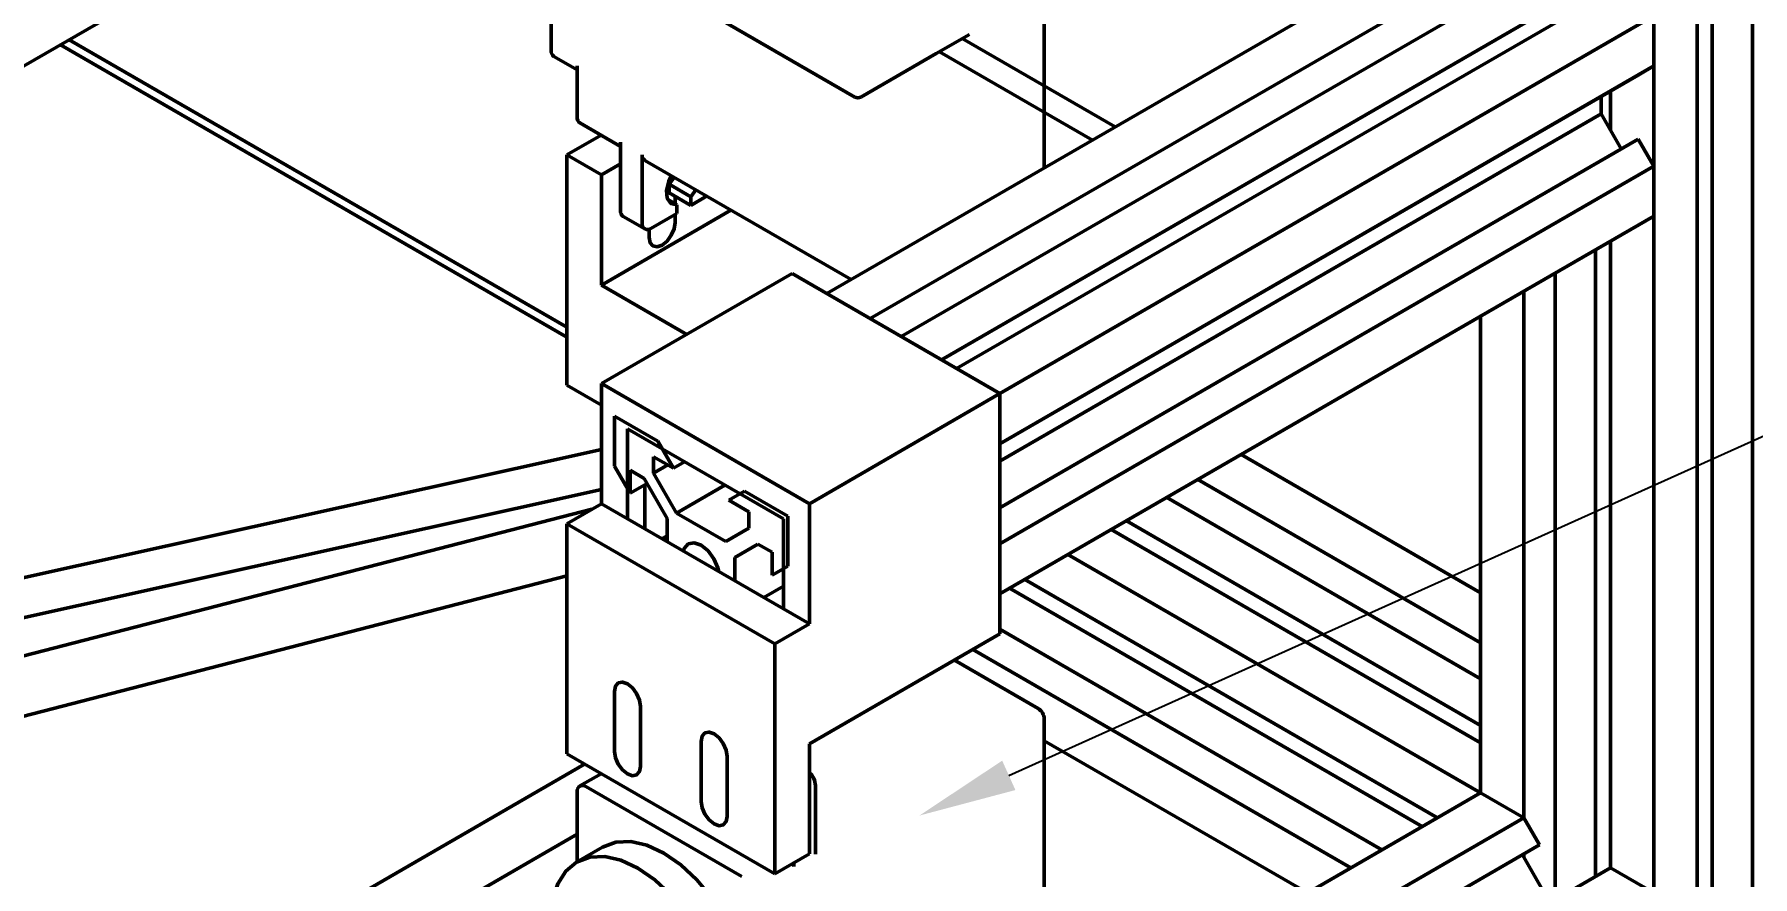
# Model space of a CAD drawing. Header units: millimetres. Extents: x 0 to 2215, y 0 to 863.
# Drawn here: x 1386 to 1456.1, y 499.2 to 533.6 of the extents above; entities that cross this region are included whole.
import ezdxf
from ezdxf import colors
from ezdxf.entities.mleader import LeaderData, LeaderLine
from ezdxf.math import Vec2, Vec3

# ---------------------------------------------------------------- set-up
doc = ezdxf.new("R2010")
doc.units = ezdxf.units.MM
doc.layers.add('粗实线层', color=7, linetype='Continuous', lineweight=50)
doc.styles.get("Standard").update_dxf_attribs({"font": ''})
doc.styles.get('Standard').set_extended_font_data('汉仪长仿宋体')

msp = doc.modelspace()

# ---------------------------------------------------------------- linework, layer by layer
at = {"layer": '粗实线层'}
for p, q in [((1454.479, 491.729), (1454.479, 618.293)), ((1456.127, 490.925), (1456.127, 617.489)), ((1453.864, 488.884), (1453.864, 615.448)), ((1452.096, 487.864), (1452.096, 614.427)), ((1407.089, 538.687), (1407.089, 532.918)), ((1407.583, 537.898), (1419.481, 531.029)), ((1446.793, 537.399), (1420.1, 521.989)), ((1393.65, 536.966), (1377.386, 527.577)), ((1377.563, 527.68), (1393.826, 537.068)), ((1447.429, 536.297), (1421.372, 521.254)), ((1427.211, 528.136), (1427.211, 536.502)), ((1450.328, 535.358), (1423.635, 519.948)), ((1447.556, 534.468), (1423.02, 520.303)), ((1452.096, 534.337), (1425.403, 518.928)), ((1452.096, 532.296), (1452.096, 534.337)), ((1387.062, 533.163), (1407.725, 521.234)), ((1387.415, 533.367), (1407.725, 521.643)), ((1422.807, 532.805), (1424.159, 533.585)), ((1430.109, 529.809), (1423.863, 533.415)), ((1407.192, 532.689), (1408.149, 532.137)), ((1419.731, 531.029), (1422.807, 532.805)), ((1429.181, 529.273), (1422.934, 532.878)), ((1408.149, 532.306), (1408.149, 530.203)), ((1452.096, 532.296), (1425.403, 516.886)), ((1451.46, 531.928), (1425.403, 516.886)), ((1451.46, 531.928), (1452.096, 532.296)), ((1449.94, 530.34), (1449.94, 531.051)), ((1450.328, 529.667), (1450.328, 531.275)), ((1449.94, 530.34), (1425.403, 516.175)), ((1450.763, 528.913), (1449.94, 530.34)), ((1408.253, 529.975), (1409.917, 529.014)), ((1407.725, 528.666), (1409.122, 529.473)), ((1409.917, 529.183), (1409.917, 526.386)), ((1451.46, 529.316), (1425.403, 514.273)), ((1452.096, 528.213), (1451.46, 529.316)), ((1407.725, 519.276), (1407.725, 528.666)), ((1407.725, 528.666), (1409.139, 527.85)), ((1409.139, 527.85), (1409.917, 528.299)), ((1410.801, 525.876), (1410.801, 528.673)), ((1410.905, 528.444), (1419.325, 523.583)), ((1452.096, 528.213), (1425.403, 512.804)), ((1452.096, 526.172), (1452.096, 528.213)), ((1409.139, 523.359), (1409.139, 527.85)), ((1412.106, 527.75), (1411.897, 527.469)), ((1412.781, 526.959), (1411.897, 527.469)), ((1411.897, 527.469), (1411.897, 527.121)), ((1412.215, 526.632), (1411.85, 526.843)), ((1412.781, 526.611), (1411.897, 527.121)), ((1412.144, 526.978), (1412.144, 526.673)), ((1412.989, 527.24), (1412.781, 526.959)), ((1412.781, 526.611), (1413.43, 526.986)), ((1412.781, 526.959), (1412.781, 526.611)), ((1409.139, 523.359), (1414.426, 526.411)), ((1410.021, 526.157), (1410.905, 525.647)), ((1411.155, 525.672), (1412.215, 526.284)), ((1412.144, 526.243), (1412.144, 525.91)), ((1412.215, 526.284), (1412.215, 526.632)), ((1452.096, 526.172), (1425.403, 510.762)), ((1411.084, 525.298), (1411.084, 525.639)), ((1449.713, 499.226), (1449.713, 524.796)), ((1450.328, 499.581), (1450.328, 525.151)), ((1409.139, 519.336), (1416.917, 523.826)), ((1409.139, 523.359), (1412.624, 521.348)), ((1425.403, 518.928), (1416.917, 523.826)), ((1448.066, 498.397), (1448.066, 523.845)), ((1446.793, 501.622), (1446.793, 523.11)), ((1445.025, 502.643), (1445.025, 522.09)), ((1407.725, 519.276), (1409.139, 518.46)), ((1417.625, 514.438), (1409.139, 519.336)), ((1409.139, 519.336), (1409.139, 514.437)), ((1417.625, 514.438), (1425.403, 518.928)), ((1425.403, 509.129), (1425.403, 518.928)), ((1409.67, 515.968), (1409.67, 518.009)), ((1409.67, 518.009), (1411.437, 516.989)), ((1410.2, 517.499), (1416.564, 513.825)), ((1410.2, 513.824), (1410.2, 517.499)), ((1411.437, 516.989), (1412.074, 515.886)), ((1374.584, 508.983), (1409.139, 516.647)), ((1412.074, 515.886), (1411.261, 516.356)), ((1411.261, 516.356), (1411.261, 515.686)), ((1435.252, 516.448), (1445.025, 510.807)), ((1410.306, 514.866), (1409.67, 515.968)), ((1410.886, 515.47), (1410.306, 515.804)), ((1410.306, 515.804), (1410.306, 514.866)), ((1411.841, 516.021), (1411.261, 515.686)), ((1411.261, 515.686), (1412.201, 514.058)), ((1412.533, 516.152), (1412.074, 515.886)), ((1381.09, 508.797), (1409.139, 515.019)), ((1411.002, 515.268), (1410.306, 514.866)), ((1411.826, 513.841), (1410.886, 515.47)), ((1410.907, 513.416), (1410.907, 515.213)), ((1414.181, 515.201), (1412.201, 514.058)), ((1414.337, 514.58), (1414.973, 514.948)), ((1414.973, 514.948), (1416.741, 513.927)), ((1433.485, 515.428), (1445.025, 508.766)), ((1408.751, 514.213), (1374.584, 505.406)), ((1407.725, 513.62), (1409.139, 514.437)), ((1410.2, 513.824), (1409.139, 514.437)), ((1415.149, 514.111), (1414.337, 514.58)), ((1415.149, 513.441), (1415.149, 514.111)), ((1417.625, 509.538), (1417.625, 514.438)), ((1432.212, 514.693), (1445.025, 507.296)), ((1416.21, 508.722), (1407.725, 513.62)), ((1407.725, 513.62), (1407.725, 504.23)), ((1416.564, 510.151), (1410.2, 513.824)), ((1411.826, 512.886), (1411.826, 513.841)), ((1412.201, 514.058), (1414.209, 512.898)), ((1414.209, 512.898), (1415.149, 513.441)), ((1416.564, 513.825), (1416.564, 510.151)), ((1416.741, 513.927), (1416.741, 511.886)), ((1430.564, 513.742), (1445.025, 505.394)), ((1411.826, 513.13), (1411.614, 513.008)), ((1415.524, 512.792), (1414.584, 512.249)), ((1415.525, 512.792), (1414.584, 512.249)), ((1416.104, 512.457), (1415.524, 512.792)), ((1429.949, 513.387), (1445.025, 504.684)), ((1414.584, 512.249), (1414.584, 511.293)), ((1416.104, 511.518), (1416.104, 512.457)), ((1428.181, 512.366), (1445.025, 502.643)), ((1407.725, 511.49), (1381.09, 504.625)), ((1416.741, 511.886), (1416.104, 511.518)), ((1416.564, 511.784), (1416.104, 511.518)), ((1426.413, 511.346), (1443.257, 501.622)), ((1426.413, 511.346), (1443.257, 501.622)), ((1416.564, 511.073), (1415.765, 510.612)), ((1425.797, 510.99), (1442.641, 501.266)), ((1417.625, 509.538), (1416.564, 510.151)), ((1416.21, 508.722), (1417.625, 509.538)), ((1425.403, 509.316), (1440.994, 500.315)), ((1416.21, 499.332), (1416.21, 508.722)), ((1417.625, 504.639), (1425.403, 509.129)), ((1424.291, 508.488), (1439.721, 499.581)), ((1426.961, 506.086), (1423.546, 508.057)), ((1409.67, 506.782), (1409.67, 504.332)), ((1410.73, 503.72), (1410.73, 506.17)), ((1427.211, 490.016), (1427.211, 505.653)), ((1413.205, 504.741), (1413.205, 502.291)), ((1417.625, 500.148), (1417.625, 504.639)), ((1427.211, 504.761), (1437.953, 498.56)), ((1362.47, 477.268), (1408.45, 503.811)), ((1407.725, 504.23), (1416.21, 499.332)), ((1414.266, 501.679), (1414.266, 504.129)), ((1409.122, 503.424), (1408.253, 502.922)), ((1414.867, 499.223), (1408.503, 502.897)), ((1417.872, 500.142), (1417.872, 502.938)), ((1408.149, 502.693), (1408.149, 499.832)), ((1445.025, 502.643), (1427.211, 492.359)), ((1446.793, 501.622), (1445.025, 502.643)), ((1446.793, 501.622), (1427.211, 490.318)), ((1447.429, 500.52), (1446.793, 501.622)), ((1380.644, 485.079), (1408.149, 500.957)), ((1409.185, 500.43), (1408.124, 499.818)), ((1416.21, 499.332), (1417.625, 500.148)), ((1447.429, 500.52), (1421.019, 485.274)), ((1447.556, 498.691), (1446.733, 500.118)), ((1446.793, 500.014), (1446.793, 500.152)), ((1416.988, 499.781), (1416.988, 499.632)), ((1450.328, 499.581), (1423.282, 483.967)), ((1452.096, 498.561), (1450.328, 499.581))]:
    msp.add_line(p, q, dxfattribs=at)
at = {"layer": '粗实线层', "flags": 128}
for points in [[(1438.239, 542.337), (1445.025, 538.419), (1418.332, 523.01)], [(1412.215, 526.632), (1411.976, 526.692), (1411.827, 526.9), (1411.795, 527.22), (1411.885, 527.596), (1411.989, 527.817)], [(1412.144, 525.91), (1412.104, 525.653), (1411.989, 525.388), (1411.817, 525.156), (1411.614, 524.992), (1411.411, 524.921), (1411.239, 524.955), (1411.124, 525.087), (1411.084, 525.298)], [(1412.484, 512.506), (1412.519, 512.61), (1412.68, 512.795), (1412.921, 512.842), (1413.205, 512.743), (1413.489, 512.514), (1413.73, 512.189), (1413.891, 511.818), (1413.926, 511.673)], [(1410.73, 506.17), (1410.69, 506.427), (1410.575, 506.692), (1410.403, 506.924), (1410.2, 507.088), (1409.997, 507.159), (1409.825, 507.125), (1409.71, 506.993), (1409.67, 506.782)], [(1414.266, 504.129), (1414.225, 504.386), (1414.11, 504.651), (1413.938, 504.883), (1413.735, 505.047), (1413.533, 505.118), (1413.36, 505.084), (1413.246, 504.952), (1413.205, 504.741)], [(1409.67, 504.332), (1409.71, 504.075), (1409.825, 503.81), (1409.997, 503.578), (1410.2, 503.414), (1410.403, 503.343), (1410.575, 503.377), (1410.69, 503.509), (1410.73, 503.72)], [(1413.205, 502.291), (1413.246, 502.034), (1413.36, 501.769), (1413.533, 501.537), (1413.735, 501.373), (1413.938, 501.302), (1414.11, 501.336), (1414.225, 501.468), (1414.266, 501.679)], [(1415.22, 494.059), (1415.152, 494.895), (1414.951, 495.777), (1414.625, 496.671), (1414.185, 497.544), (1413.649, 498.361), (1413.038, 499.091), (1412.375, 499.706), (1411.685, 500.183), (1410.995, 500.502), (1410.332, 500.653), (1409.721, 500.628), (1409.185, 500.43)], [(1414.16, 493.447), (1414.092, 494.282), (1413.891, 495.164), (1413.564, 496.059), (1413.124, 496.931), (1412.588, 497.748), (1411.977, 498.478), (1411.314, 499.094), (1410.624, 499.57), (1409.934, 499.89), (1409.271, 500.041), (1408.66, 500.016), (1408.124, 499.818), (1407.685, 499.453), (1407.358, 498.936), (1407.157, 498.286), (1407.089, 497.529)], [(1416.97, 499.77), (1416.981, 499.715), (1416.988, 499.632)]]:
    msp.add_lwpolyline(points, dxfattribs=at)
at = {"layer": '粗实线层'}
for centre, radius, start, end in [((1407.334, 532.891), 0.246, 173.70115, 234.98667), ((1419.606, 531.246), 0.25, 240.00269, 299.99731), ((1408.387, 530.173), 0.24, 172.74417, 235.94365), ((1411.046, 528.646), 0.246, 173.70115, 234.98667), ((1410.162, 526.359), 0.246, 173.70115, 234.98667), ((1411.017, 525.841), 0.218, 170.78596, 309.20329), ((1426.711, 505.653), 0.5, 0, 60.00269), ((1408.365, 502.728), 0.218, 50.79671, 189.21404), ((1417.098, 502.902), 0.775, 2.68249, 47.18567)]:
    msp.add_arc(centre, radius, start, end, dxfattribs=at)

# ---------------------------------------------------------------- leaders
ml = msp.add_multileader_mtext('Standard', dxfattribs=at)
ml.set_content('9', color=256)
ml.set_leader_properties()
ml.build(insert=Vec2(0, 0))
ml.multileader.update_dxf_attribs({"text_right_attachment_type": 6, "dogleg_length": 0.36})
ctx = ml.context
ctx.base_point, ctx.char_height, ctx.plane_origin = Vec3(1499.512, 536.343), 20, Vec3(1422.117, 501.716)
ctx.right_attachment = 6
notes = []
notes.append((ctx, [(0, (1, 1, 0), (1499.152, 536.343), (1, 0), 0.36, [(0, [(1422.117, 501.716)], 0, [])])]))
ctx.mtext.insert, ctx.mtext.flow_direction = Vec3(1501.512, 546.343), 5
for ctx, leaders in notes:
    for number, flags, end, landing, length, lines in leaders:
        leader = LeaderData()
        leader.index, (leader.has_last_leader_line, leader.has_dogleg_vector, leader.attachment_direction) = number, flags
        leader.last_leader_point, leader.dogleg_vector, leader.dogleg_length = Vec3(end), Vec3(landing), length
        for number, points, colour, breaks in lines:
            line = LeaderLine()
            line.index, line.vertices, line.color, line.breaks = number, Vec3.list(points), colors.encode_raw_color(colour), breaks
            leader.lines.append(line)
        ctx.leaders.append(leader)

doc.saveas('drawing.dxf')
